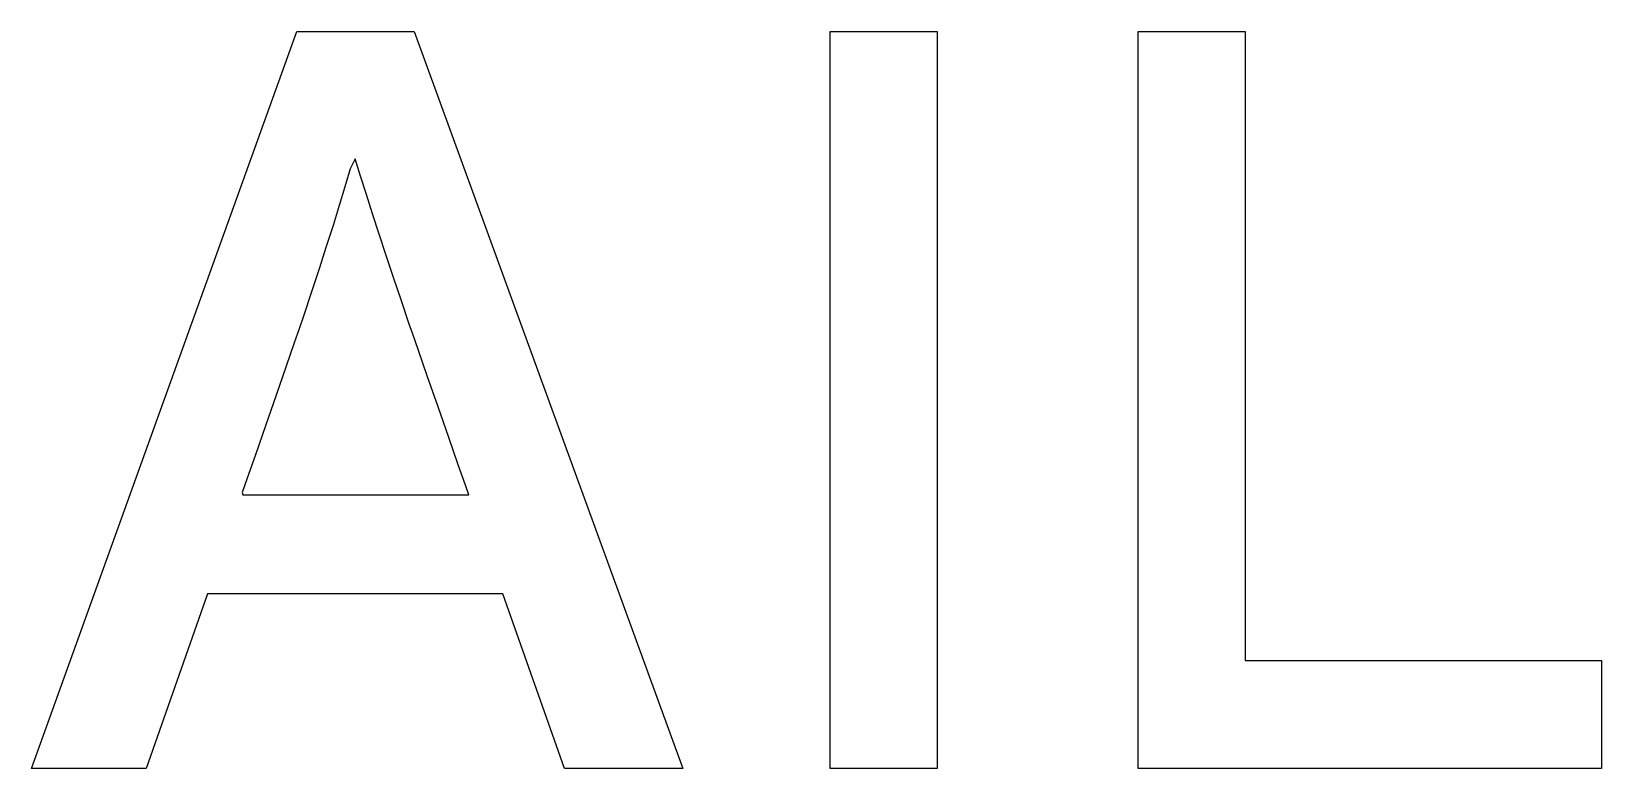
# Model space of a CAD drawing. Extents: x 1 to 47.7, y 0.2 to 35.
# Drawn here: x 13.6732 to 13.8802, y 10.6195 to 10.7166 of the extents above; entities that cross this region are included whole.
import ezdxf

# ---------------------------------------------------------------- set-up
doc = ezdxf.new("R2010")
doc.units = 0
doc.header["$MEASUREMENT"] = 0
doc.layers.add('4_2__4U__FRONT_PANEL_W_24_', color=7, linetype='CONTINUOUS')
doc.layers.add('5_1___24__TARGET_LEDS___12', color=7, linetype='CONTINUOUS')

msp = doc.modelspace()

# ---------------------------------------------------------------- linework, layer by layer
at = {"layer": '4_2__4U__FRONT_PANEL_W_24_'}
for points in [[(13.74348, 10.61946), (13.73534, 10.64252), (13.69641, 10.64252), (13.68834, 10.61946), (13.67322, 10.61946), (13.70821, 10.71664), (13.72367, 10.71664), (13.75907, 10.61946), (13.74348, 10.61946)], [(13.77847, 10.61946), (13.77847, 10.71664), (13.79258, 10.71664), (13.79258, 10.61946), (13.77847, 10.61946)], [(13.81909, 10.61946), (13.81909, 10.71664), (13.8332, 10.71664), (13.8332, 10.63369), (13.88015, 10.63369), (13.88015, 10.61946), (13.81909, 10.61946)]]:
    msp.add_lwpolyline(points, dxfattribs=at)
msp.add_lwpolyline([(13.72306, 10.67792), (13.72198, 10.68111), (13.72095, 10.68418), (13.71998, 10.68711), (13.71905, 10.68992), (13.71818, 10.6926), (13.71736, 10.69515), (13.71659, 10.69757), (13.71588, 10.69985), (13.71523, 10.69852), (13.71454, 10.69617), (13.71378, 10.69368), (13.71297, 10.69104), (13.71208, 10.68827), (13.71114, 10.68535), (13.71013, 10.6823), (13.70906, 10.6791), (13.7085, 10.67744), (13.70785, 10.67557), (13.70678, 10.67249), (13.70546, 10.66868), (13.70405, 10.66463), (13.70273, 10.66082), (13.70166, 10.65774), (13.70101, 10.65587), (13.70109, 10.65553), (13.70321, 10.65553), (13.70709, 10.65553), (13.71207, 10.65553), (13.71752, 10.65553), (13.72276, 10.65553), (13.72716, 10.65553), (13.73006, 10.65553), (13.73085, 10.65557), (13.73041, 10.65683), (13.72948, 10.6595), (13.72823, 10.6631), (13.72682, 10.66713), (13.72543, 10.67112), (13.72423, 10.67457), (13.72338, 10.677)], close=True, dxfattribs=at)
at = {"layer": '5_1___24__TARGET_LEDS___12'}
for points in [[(13.74348, 10.61946), (13.73534, 10.64252), (13.69641, 10.64252), (13.68834, 10.61946), (13.67322, 10.61946), (13.70821, 10.71664), (13.72367, 10.71664), (13.75907, 10.61946), (13.74348, 10.61946)], [(13.77847, 10.61946), (13.77847, 10.71664), (13.79258, 10.71664), (13.79258, 10.61946), (13.77847, 10.61946)], [(13.81909, 10.61946), (13.81909, 10.71664), (13.8332, 10.71664), (13.8332, 10.63369), (13.88015, 10.63369), (13.88015, 10.61946), (13.81909, 10.61946)]]:
    msp.add_lwpolyline(points, dxfattribs=at)
msp.add_lwpolyline([(13.72306, 10.67792), (13.72198, 10.68111), (13.72095, 10.68418), (13.71998, 10.68711), (13.71905, 10.68992), (13.71818, 10.6926), (13.71736, 10.69515), (13.71659, 10.69757), (13.71588, 10.69985), (13.71523, 10.69852), (13.71454, 10.69617), (13.71378, 10.69368), (13.71297, 10.69104), (13.71208, 10.68827), (13.71114, 10.68535), (13.71013, 10.6823), (13.70906, 10.6791), (13.7085, 10.67744), (13.70785, 10.67557), (13.70678, 10.67249), (13.70546, 10.66868), (13.70405, 10.66463), (13.70273, 10.66082), (13.70166, 10.65774), (13.70101, 10.65587), (13.70109, 10.65553), (13.70321, 10.65553), (13.70709, 10.65553), (13.71207, 10.65553), (13.71752, 10.65553), (13.72276, 10.65553), (13.72716, 10.65553), (13.73006, 10.65553), (13.73085, 10.65557), (13.73041, 10.65683), (13.72948, 10.6595), (13.72823, 10.6631), (13.72682, 10.66713), (13.72543, 10.67112), (13.72423, 10.67457), (13.72338, 10.677)], close=True, dxfattribs=at)

doc.saveas('drawing.dxf')
